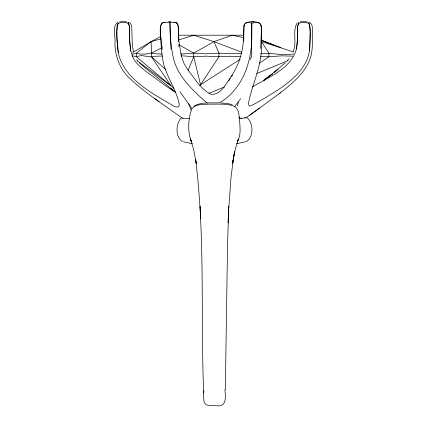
<?xml version="1.0" encoding="UTF-8"?>
<svg xmlns="http://www.w3.org/2000/svg" width="427" height="427" viewBox="0 0 427 427"><rect width="100%" height="100%" fill="white"/><g stroke="black" fill="none" stroke-linecap="round" stroke-linejoin="round"><path stroke-width="0.64" d="M296.418 49.228L297.293 41.355L297.672 26.074L298.788 23.314L300.373 22.796A10.579 4.419 0 0 1 307.178 22.802C310.904 22.999 309.805 28.63 310.061 31.027M297.491 31.027L297.758 25.577L298.953 22.989M309.474 50.754C309.479 41.825 311.641 32.073 308.902 23.49M310.061 32.479L310.061 31.742M251.765 27.333L251.781 32.484A155.273 154.323 89.5 0 1 251.754 36.268C251.93 61.899 242.472 89.67 219.12 102.998M297.491 31.742L297.363 39.652A109.99 96.123 90 0 1 297.192 43.068C296.173 66.585 269.618 76.732 252.298 86.878M310.055 33.231C309.869 40.987 310.514 48.94 308.219 56.465C303.202 71.224 290.429 81.605 277.897 89.98C269.09 95.573 260.15 101.034 250.879 105.811C248.599 106.878 248.22 103.574 248.695 102.122C252.763 82.544 262.621 63.879 261.409 43.405C261.094 37.512 261.948 31.518 261.084 25.673A4.798 4.777 85.2 0 0 259.664 23.384L259.52 23.266M251.765 27.44L251.791 25.455M225.344 389.589L227.538 244.831L228.776 206.428L228.055 222.953M228.573 211.007L230.938 178.246L233.211 159.821L232.576 163.632L234.551 151.863L232.576 163.632M251.652 52.42L251.786 25.817A4.708 0.411 90 0 1 251.914 23.437L251.951 23.021L253.216 22.796M260.657 48.513L261.399 29.874M203.855 390.63C203.588 394.473 203.423 398.402 204.159 402.197C205.798 406.755 211.851 405.308 215.635 405.65C227.111 407.748 225.579 397.009 224.869 389.488M251.033 57.079L250.51 59.62M233.873 156.004L235.288 149.322L238.335 139.293L237.423 141.625C241.42 134.729 239.819 126.504 239.488 118.957C238.96 115.167 238.933 110.849 236.291 107.796A7.11 6.218 0 0 0 234.407 106.371C226.822 103.265 218.362 104.343 210.351 104.108C204.218 104.615 196.329 103.446 191.92 108.666C188.2 118.567 187.256 131.836 191.477 141.625L190.559 139.293L193.607 149.322L196.319 163.632L195.689 159.821C205.152 235.992 200.663 313.06 203.556 389.589L203.604 392.899M244.047 25.455L243.662 32.457A116.624 113.86 89.9 0 1 243.587 36.044C243.454 49.991 239.446 63.724 231.84 75.44C226.62 82.352 221.794 94.805 211.493 94.356M293.2 51.56C297.229 42.748 292.132 31.016 297.08 23.122M210.778 94.17C200.807 89.184 194.861 78.717 188.136 70.247L193.735 56.759L193.735 53.135L213.975 41.627L232.352 35.211L243.369 37.635M238.01 139.965L238.645 138.946M228.594 81.151L230.356 78.381M231.418 76.716L232.475 75.056M199.809 85.87L218.939 56.759L218.939 53.135L213.975 41.627L193.735 35.211L178.561 40.021M240.657 98.722L234.604 106.617M130.454 49.025L129.899 43.81A132.509 129.466 -90 0 1 129.717 40.896L129.285 25.823L128.148 23.239L126.627 22.796A10.579 4.419 0 0 0 119.822 22.796C116.107 22.957 117.195 28.63 116.939 31.027M118.338 52.831C117.788 43.255 114.975 32.463 118.279 23.266M259.296 108.293L246.198 117.655M287.296 60.687L288.983 58.777M181.059 118.098C175.694 124.097 175.171 137.03 182.446 141.631M285.327 62.689L274.257 72.328L277.945 69.318L263.705 80.393L272.367 73.983L265.167 79.139M245.402 23.389L245.867 23.021L245.616 23.207A4.91 4.894 90 0 0 244.025 25.444M246.198 117.82L239.366 118.557M279.439 93.529C292.02 83.692 305.7 72.793 310.707 56.972C313.13 48.315 312.148 39.199 312.415 30.328C312.361 27.755 312.628 24.323 310.029 22.823M160.83 36.434L151.142 41.627L136.352 53.135A33.845 4.825 -36.4 0 1 135.178 53.567L133.187 54.053L131.991 53.882M280.587 92.659L249.389 115.487M259.563 63.121L268.871 56.759L281.911 55.836L292.869 56.177M240.198 59.273L200.535 84.77L193.735 56.759L184.677 55.98A55.67 36.525 7.8 0 0 181 55.905M193.853 106.115C201.234 101.941 210.249 103.062 218.421 102.838M182.297 117.644L182.11 118.124L183.642 118.439M132.786 52.457L151.142 41.627L161.278 38.692M146.413 53.978L151.452 53.135L161.897 47.685M246.043 22.909L246.299 22.796A10.6 2.829 19.1 0 1 250.83 22.85L251.407 22.909M308.678 22.951L309.031 22.786M128.068 22.978L128.431 22.807M308.646 22.962L308.833 23.4M245.915 22.999L246.512 22.796M127.988 23.015L128.917 24.499L129.397 26.597L129.781 41.846L130.673 50.108L132.546 56.604L134.788 60.767L138.038 64.664L144.646 70.359L165.527 85.694L175.545 92.478M128.346 22.85L128.959 22.567L130.171 23.32L130.982 24.286L131.746 26.848L132.253 43.703L133.427 51.913M308.892 22.85L309.506 22.567M162.826 22.626L163.226 22.455A10.787 2.674 17.2 0 1 165.078 22.247M132.146 55.894L135.178 56.305A33.359 4.905 37.7 0 1 136.352 56.764L174.056 88.368M209.054 93.332L224.453 86.948M256.883 73.503L288.081 60.565M162.938 22.583L163.408 22.455M245.376 141.791L236.344 143.766M246.182 141.705C253.921 137.382 253.643 122.549 246.737 117.521M248.498 21.991L252.533 21.553L256.563 21.991M163.466 22.476A10.787 3.064 14.8 0 1 168.606 22.492L171.158 22.455A10.787 2.674 -17.2 0 1 175.63 22.455L176.041 22.631M240.999 118.172L241.746 118.033M146.349 53.983L140.659 54.138L136.352 53.135L136.352 56.759L139.042 55.985A36.893 15.815 32.4 0 1 142.709 55.686C149.322 57.191 155.828 56.001 162.511 56.028M293.669 53.893C282.653 56.124 271.684 52.377 260.678 53.69M119.715 21.878L123.227 21.563L126.728 21.878M300.272 21.878L303.773 21.563L307.285 21.878M241.949 53.306L230.591 53.685L218.939 53.135L205.633 53.791L193.735 53.135L180.386 54.096M193.735 56.759L205.633 56.15L218.939 56.759L229.891 56.268L240.887 56.54M168.537 21.382L171.078 21.409M162.111 53.999L156.768 53.855L151.452 53.135L151.142 41.627M178.587 35.211L243.641 35.211M189.385 118.541L183.722 118.455M260.673 56.353L268.871 56.759L268.871 53.135L261.516 41.627L293.493 51.923M252.533 21.553L253.441 21.585M221.079 102.939L228.381 103.686L232.229 104.642M192.556 143.766L183.482 141.78M251.508 22.93L251.823 22.994M258.548 22.796L259.146 22.999M175.919 22.583L175.486 22.46A10.787 3.085 -15 0 0 173.992 22.263M281.003 47.696L261.239 40.037M213.975 41.627L241.65 52.195M262.269 40.661L273.68 45.139M298.809 22.919L298.041 22.567M118.402 22.989L117.494 22.567C111.495 27.323 115.957 37.021 114.938 43.559C115.157 56.476 119.982 69.329 129.573 78.2C145.458 93.497 164.454 104.983 182.073 118.103M259.024 22.909L258.762 22.796A10.6 2.829 -19.1 0 0 257.625 22.626M179.281 44.915L193.735 53.135M207.223 103.195C193.052 90.668 177.146 76.203 173.111 56.892C171.323 47.493 170.053 37.95 170.079 28.369M154.291 98.263L159.1 101.701M137.494 61.077L171.003 85.806L151.452 56.759L151.452 53.135M172.7 89.825L170.688 88.24L175.396 92.008M173.202 90.204L144.993 67.706L139.229 62.625M151.452 56.759L166.119 69.932M191.798 108.367L179.943 91.688M136.704 59.534L137.873 61.104M188.136 70.247L184.138 63.74L181.619 57.085L178.972 42.001L178.198 26.026L177.643 24.227L176.554 22.962L177.691 24.318L178.23 26.266L178.385 37.533A110.598 47.146 89.1 0 0 178.502 40.784L178.507 41.654M190.255 138.946L190.885 139.965M188.595 103.302L190.922 110.027M261.014 25.572L261.393 29.65M130.63 50.103L130.843 51.187M162.116 49.708C162.415 42.236 157.382 28.326 162.548 22.786C161.225 23.634 160.605 25.236 160.589 26.762C160.664 39.471 160.931 52.35 163.84 64.771C167.795 78.264 176.276 90.129 179.201 103.942C180.087 107.85 175.46 107.556 173.362 105.853C149.872 91.874 117.868 75.771 117.366 44.376A133.208 111.073 90 0 1 116.993 36.514L116.939 31.747M169.903 22.663L170.074 27.547M169.925 22.834L170.069 26.762M171.003 49.142L170.085 28.935M178.705 44.675L178.828 46.516M200.322 211.007L200.119 206.428L200.647 218.896M170.069 27.018L170.085 28.652M243.726 41.227L243.982 25.817A4.724 4.702 89.1 0 1 245.386 23.378M251.77 25.358A4.91 0.443 89.9 0 1 251.914 23.101M253.174 22.855A10.6 3.341 -16.3 0 1 258.5 22.823M246.56 22.823A10.6 3.341 16.3 0 1 247.495 22.663M259.515 23.245A4.798 4.788 -79.6 0 1 261.041 25.567M238.8 117.195A20.133 0.582 -0.1 0 1 239.873 117.195M237.38 106.072A249.731 101.343 -58.9 0 1 238.335 102.336M251.855 52.452A43.49 35.927 83.5 0 1 251.225 57.138M244.484 117.708A31.246 1.457 -6.2 0 1 244.687 117.724M245.135 117.777A31.246 1.457 -6.2 0 1 245.21 117.793M239.088 117.542A3.597 0.347 0 0 1 239.408 117.644M176.127 22.668L176.554 22.962L176.143 22.679M259.21 23.031L259.477 23.229L259.221 23.042"/></g></svg>
